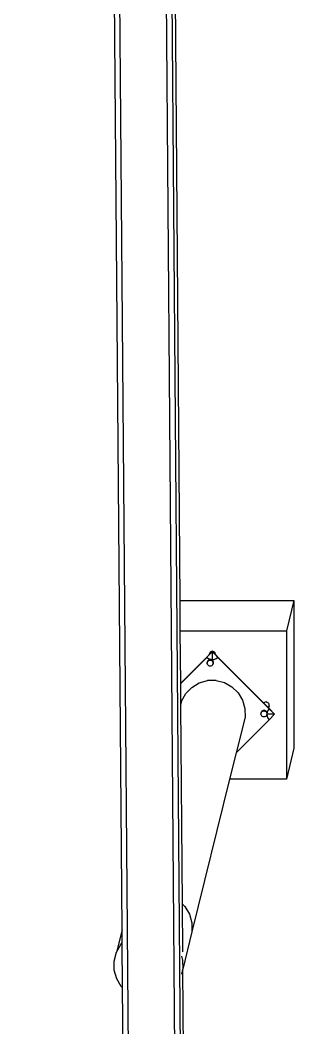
# Model space of a CAD drawing. Header units: inches. Extents: x -614 to 848, y -1045 to 1103.
# Drawn here: x -216.2 to -179, y -791.9 to -655.2 of the extents above; entities that cross this region are included whole.
import ezdxf

# ---------------------------------------------------------------- set-up
doc = ezdxf.new("R2010")
doc.units = ezdxf.units.IN
doc.header["$MEASUREMENT"] = 0

msp = doc.modelspace()

# ---------------------------------------------------------------- linework, layer by layer
for p, q in [((-199.44975, -1044.7934), (-216.20691, 1015.55191)), ((-193.21069, -1044.7934), (-209.44367, 1015.55191)), ((-192.48522, -1044.7934), (-208.65724, 1015.55191)), ((-195.71183, -582.75529), (-194.52764, -733.9488)), ((-202.34769, -778.6492), (-203.93123, -584.65378)), ((-194.52764, -733.9488), (-179.02544, -733.9488)), ((-194.52764, -733.9488), (-194.49542, -738.06204)), ((-179.02544, -733.9488), (-180.02875, -738.06204)), ((-179.02544, -733.9488), (-179.02544, -753.97657)), ((-194.49542, -738.06204), (-180.02875, -738.06204)), ((-194.49542, -738.06204), (-194.43936, -745.21894)), ((-180.02875, -738.06204), (-180.02875, -758.20205)), ((-190.5124, -741.29197), (-190.10607, -740.88565)), ((-190.50997, -741.31036), (-190.11326, -740.91365)), ((-190.46124, -741.04535), (-190.50305, -741.1463)), ((-190.39472, -740.95866), (-190.46124, -741.04535)), ((-190.30803, -740.89215), (-190.39472, -740.95866)), ((-190.20709, -740.85033), (-190.30803, -740.89215)), ((-190.09876, -740.83607), (-190.20709, -740.85033)), ((-190.10607, -740.88565), (-190.11326, -740.91365)), ((-190.11326, -740.91365), (-189.69091, -741.33599)), ((-190.11326, -740.91365), (-190.11326, -741.96419)), ((-190.11326, -740.91365), (-190.11326, -741.96419)), ((-190.11326, -740.91365), (-190.11326, -741.96419)), ((-190.10607, -740.88565), (-189.68682, -741.30491)), ((-189.99042, -740.85033), (-190.09876, -740.83607)), ((-189.88948, -740.89215), (-189.99042, -740.85033)), ((-189.80279, -740.95866), (-189.88948, -740.89215)), ((-189.73627, -741.04535), (-189.80279, -740.95866)), ((-189.69446, -741.1463), (-189.73627, -741.04535)), ((-194.43936, -745.21894), (-190.8529, -741.63247)), ((-194.4392, -745.23959), (-190.86011, -741.6605)), ((-190.8529, -741.63247), (-190.86011, -741.6605)), ((-190.86011, -741.6605), (-190.84112, -741.64151)), ((-190.86011, -741.6605), (-190.64136, -741.82835)), ((-190.8529, -741.63247), (-190.55022, -741.32979)), ((-190.8529, -741.63247), (-190.84112, -741.64151)), ((-190.84112, -741.64151), (-190.55742, -741.35781)), ((-190.79093, -742.26626), (-190.80521, -742.37476)), ((-190.80521, -742.37476), (-190.7957, -742.44274)), ((-190.7957, -742.44274), (-190.7819, -742.33793)), ((-190.7957, -742.44274), (-190.79093, -742.48325)), ((-190.78083, -742.27636), (-190.79511, -742.38486)), ((-190.78083, -742.27636), (-190.79511, -742.38486)), ((-190.78083, -742.27636), (-190.79511, -742.38486)), ((-190.79511, -742.38486), (-190.79159, -742.41156)), ((-190.79511, -742.38486), (-190.79159, -742.41156)), ((-190.79511, -742.38486), (-190.79159, -742.41156)), ((-190.74905, -742.16516), (-190.79093, -742.26626)), ((-190.76703, -742.28006), (-190.7819, -742.33793)), ((-190.7819, -742.33793), (-190.77127, -742.31226)), ((-190.73895, -742.17526), (-190.78083, -742.27636)), ((-190.73895, -742.17526), (-190.78083, -742.27636)), ((-190.73895, -742.17526), (-190.78083, -742.27636)), ((-190.77127, -742.31226), (-190.74145, -742.24027)), ((-190.77127, -742.31226), (-190.76703, -742.28006)), ((-190.76703, -742.28006), (-190.72658, -742.18241)), ((-190.68243, -742.07835), (-190.74905, -742.16516)), ((-190.74145, -742.24027), (-190.6771, -742.1564)), ((-190.67233, -742.08845), (-190.73895, -742.17526)), ((-190.67233, -742.08845), (-190.73895, -742.17526)), ((-190.67233, -742.08845), (-190.73895, -742.17526)), ((-190.72658, -742.18241), (-190.66223, -742.09855)), ((-190.59561, -742.01173), (-190.68243, -742.07835)), ((-190.6771, -742.1564), (-190.63595, -742.12483)), ((-190.66223, -742.09855), (-190.57837, -742.0342)), ((-190.66223, -742.09855), (-190.63595, -742.12483)), ((-190.64136, -741.82835), (-190.38662, -741.93386)), ((-190.63595, -742.12483), (-190.59323, -742.09205)), ((-190.49451, -741.96985), (-190.59561, -742.01173)), ((-190.59323, -742.09205), (-190.49557, -742.0516)), ((-190.57837, -742.0342), (-190.48072, -741.99375)), ((-190.55742, -741.35781), (-190.50997, -741.31036)), ((-190.55022, -741.32979), (-190.55742, -741.35781)), ((-190.50305, -741.1463), (-190.55022, -741.32979)), ((-190.55022, -741.32979), (-190.5124, -741.29197)), ((-190.50305, -741.1463), (-190.51731, -741.25463)), ((-190.51731, -741.25463), (-190.5124, -741.29197)), ((-190.5124, -741.29197), (-190.50997, -741.31036)), ((-190.49557, -742.0516), (-190.39076, -742.0378)), ((-190.38602, -741.95557), (-190.49451, -741.96985)), ((-190.48072, -741.99375), (-190.37592, -741.97995)), ((-190.39076, -742.0378), (-190.28596, -742.0516)), ((-190.38662, -741.93386), (-190.11326, -741.96985)), ((-190.27752, -741.96985), (-190.38602, -741.95557)), ((-190.37592, -741.97995), (-190.27112, -741.99375)), ((-190.28596, -742.0516), (-190.18829, -742.09205)), ((-190.17642, -742.01173), (-190.27752, -741.96985)), ((-190.27112, -741.99375), (-190.17347, -742.0342)), ((-190.18829, -742.09205), (-190.10443, -742.1564)), ((-190.08961, -742.07835), (-190.17642, -742.01173)), ((-190.17347, -742.0342), (-190.08961, -742.09855)), ((-190.11326, -741.96985), (-189.83989, -741.93386)), ((-190.10443, -742.1564), (-190.04007, -742.24027)), ((-190.02299, -742.16516), (-190.08961, -742.07835)), ((-190.08961, -742.09855), (-190.02526, -742.18241)), ((-190.01289, -742.17526), (-190.07951, -742.08845)), ((-190.01289, -742.17526), (-190.07951, -742.08845)), ((-190.01289, -742.17526), (-190.07951, -742.08845)), ((-190.04007, -742.24027), (-189.99962, -742.33793)), ((-190.02526, -742.18241), (-189.98481, -742.28006)), ((-189.98111, -742.26626), (-190.02299, -742.16516)), ((-189.97101, -742.27636), (-190.01289, -742.17526)), ((-189.97101, -742.27636), (-190.01289, -742.17526)), ((-189.97101, -742.27636), (-190.01289, -742.17526)), ((-189.99962, -742.33793), (-189.98582, -742.44274)), ((-189.98582, -742.44274), (-189.99584, -742.5188)), ((-189.98481, -742.28006), (-189.97101, -742.38486)), ((-189.97101, -742.38486), (-189.98481, -742.48966)), ((-189.96683, -742.37476), (-189.98111, -742.26626)), ((-189.98111, -742.48325), (-189.96683, -742.37476)), ((-189.95673, -742.38486), (-189.97101, -742.27636)), ((-189.95673, -742.38486), (-189.97101, -742.27636)), ((-189.95673, -742.38486), (-189.97101, -742.27636)), ((-189.97101, -742.49335), (-189.95673, -742.38486)), ((-189.97101, -742.49335), (-189.95673, -742.38486)), ((-189.97101, -742.49335), (-189.95673, -742.38486)), ((-189.83989, -741.93386), (-189.58516, -741.82835)), ((-189.6802, -741.25463), (-189.69446, -741.1463)), ((-189.69091, -741.33599), (-189.68682, -741.30491)), ((-189.69091, -741.33599), (-189.37916, -741.64775)), ((-189.68682, -741.30491), (-189.6802, -741.25463)), ((-189.68682, -741.30491), (-189.35925, -741.63247)), ((-189.58516, -741.82835), (-189.36641, -741.6605)), ((-189.37916, -741.64775), (-189.35925, -741.63247)), ((-189.37916, -741.64775), (-189.36641, -741.6605)), ((-189.35925, -741.63247), (-189.36641, -741.6605)), ((-189.36641, -741.6605), (-182.38975, -748.63716)), ((-189.35925, -741.63247), (-183.1253, -747.86642)), ((-190.79093, -742.48325), (-190.7901, -742.48524)), ((-190.7819, -742.54754), (-190.7901, -742.48524)), ((-190.74145, -742.6452), (-190.7819, -742.54754)), ((-190.6771, -742.72907), (-190.74145, -742.6452)), ((-190.59323, -742.79342), (-190.6771, -742.72907)), ((-190.49557, -742.83388), (-190.59323, -742.79342)), ((-190.39076, -742.84767), (-190.49557, -742.83388)), ((-190.28596, -742.83388), (-190.39076, -742.84767)), ((-190.18829, -742.79342), (-190.28596, -742.83388)), ((-190.10443, -742.72907), (-190.18829, -742.79342)), ((-190.04007, -742.6452), (-190.10443, -742.72907)), ((-189.99962, -742.54754), (-190.04007, -742.6452)), ((-190.02628, -742.61191), (-190.01289, -742.59445)), ((-190.02628, -742.61191), (-190.01289, -742.59445)), ((-190.02628, -742.61191), (-190.01289, -742.59445)), ((-190.01289, -742.59445), (-189.97219, -742.49619)), ((-190.01289, -742.59445), (-189.97219, -742.49619)), ((-190.01289, -742.59445), (-189.97219, -742.49619)), ((-189.98647, -742.49619), (-189.99962, -742.54754)), ((-189.99584, -742.5188), (-189.99962, -742.54754)), ((-189.99584, -742.5188), (-189.98647, -742.49619)), ((-189.98647, -742.49619), (-189.98481, -742.48966)), ((-189.98481, -742.48966), (-189.98111, -742.48325)), ((-189.97219, -742.49619), (-189.97101, -742.49335)), ((-189.97219, -742.49619), (-189.97101, -742.49335)), ((-189.97219, -742.49619), (-189.97101, -742.49335)), ((-192.8859, -745.72818), (-191.8799, -745.13057)), ((-191.8799, -745.13057), (-190.7535, -744.81369)), ((-189.58347, -744.79915), (-190.7535, -744.81369)), ((-189.58347, -744.79915), (-188.44954, -745.08793)), ((-188.44954, -745.08793), (-187.429, -745.66035)), ((-194.43936, -745.21894), (-194.4392, -745.23959)), ((-194.4392, -745.23959), (-194.41657, -748.12964)), ((-193.70296, -746.56579), (-192.8859, -745.72818)), ((-187.429, -745.66035), (-186.59138, -746.47741)), ((-186.59138, -746.47741), (-185.99377, -747.48341)), ((-194.27538, -747.58634), (-194.41657, -748.12964)), ((-194.27538, -747.58634), (-193.70296, -746.56579)), ((-185.99377, -747.48341), (-185.6769, -748.60981)), ((-183.10202, -747.83608), (-183.1253, -747.86642)), ((-183.1253, -747.86642), (-182.47028, -748.52145)), ((-183.01534, -747.76957), (-183.10202, -747.83608)), ((-182.91439, -747.72775), (-183.01534, -747.76957)), ((-182.80606, -747.71349), (-182.91439, -747.72775)), ((-182.80606, -747.71349), (-182.69773, -747.72775)), ((-182.59678, -747.76957), (-182.69773, -747.72775)), ((-182.59678, -747.76957), (-182.51009, -747.83608)), ((-182.44358, -747.92277), (-182.51009, -747.83608)), ((-194.41657, -748.12964), (-194.20535, -775.09639)), ((-185.6769, -748.60981), (-185.66236, -749.77984)), ((-183.49141, -749.33109), (-183.47761, -749.22628)), ((-183.47711, -749.16418), (-183.49139, -749.27267)), ((-183.47711, -749.16418), (-183.49139, -749.27267)), ((-183.47711, -749.16418), (-183.49139, -749.27267)), ((-183.49139, -749.27267), (-183.48756, -749.3018)), ((-183.49139, -749.27267), (-183.48756, -749.3018)), ((-183.49139, -749.27267), (-183.48756, -749.3018)), ((-183.46331, -749.16788), (-183.47761, -749.22628)), ((-183.47761, -749.22628), (-183.46792, -749.20287)), ((-183.43523, -749.06308), (-183.47711, -749.16418)), ((-183.43523, -749.06308), (-183.47711, -749.16418)), ((-183.43523, -749.06308), (-183.47711, -749.16418)), ((-183.46792, -749.20287), (-183.43716, -749.12862)), ((-183.46792, -749.20287), (-183.46331, -749.16788)), ((-183.46331, -749.16788), (-183.42286, -749.07022)), ((-183.43716, -749.12862), (-183.37281, -749.04475)), ((-183.36861, -748.97626), (-183.43523, -749.06308)), ((-183.36861, -748.97626), (-183.43523, -749.06308)), ((-183.36861, -748.97626), (-183.43523, -749.06308)), ((-183.42286, -749.07022), (-183.35851, -748.98636)), ((-183.2919, -748.89954), (-183.37871, -748.96616)), ((-183.37871, -748.96616), (-183.35851, -748.98636)), ((-183.37281, -749.04475), (-183.33168, -749.01319)), ((-183.35851, -748.98636), (-183.27466, -748.92201)), ((-183.35851, -748.98636), (-183.33168, -749.01319)), ((-183.33168, -749.01319), (-183.28894, -748.9804)), ((-183.1908, -748.85767), (-183.2919, -748.89954)), ((-183.28894, -748.9804), (-183.19128, -748.93995)), ((-183.27466, -748.92201), (-183.177, -748.88156)), ((-183.19128, -748.93995), (-183.08647, -748.92615)), ((-183.0823, -748.84338), (-183.1908, -748.85767)), ((-183.177, -748.88156), (-183.0722, -748.86777)), ((-183.08647, -748.92615), (-182.98167, -748.93995)), ((-182.97381, -748.85767), (-183.0823, -748.84338)), ((-183.0722, -748.86777), (-182.9674, -748.88156)), ((-182.98167, -748.93995), (-182.88401, -748.9804)), ((-182.87271, -748.89954), (-182.97381, -748.85767)), ((-182.9674, -748.88156), (-182.86975, -748.92201)), ((-182.88401, -748.9804), (-182.80014, -749.04475)), ((-182.87271, -748.89954), (-182.78589, -748.96616)), ((-182.86975, -748.92201), (-182.78589, -748.98636)), ((-182.80014, -749.04475), (-182.73579, -749.12862)), ((-182.71927, -749.05298), (-182.78589, -748.96616)), ((-182.78589, -748.98636), (-182.72154, -749.07022)), ((-182.70917, -749.06308), (-182.77579, -748.97626)), ((-182.70917, -749.06308), (-182.77579, -748.97626)), ((-182.70917, -749.06308), (-182.77579, -748.97626)), ((-182.73579, -749.12862), (-182.69533, -749.22628)), ((-182.72154, -749.07022), (-182.68109, -749.16788)), ((-182.6774, -749.15408), (-182.71927, -749.05298)), ((-182.6673, -749.16418), (-182.70917, -749.06308)), ((-182.6673, -749.16418), (-182.70917, -749.06308)), ((-182.6673, -749.16418), (-182.70917, -749.06308)), ((-182.69533, -749.22628), (-182.68684, -749.29084)), ((-182.67587, -749.20755), (-182.68684, -749.29084)), ((-182.68109, -749.16788), (-182.67587, -749.20755)), ((-182.6673, -749.27267), (-182.68109, -749.37747)), ((-182.67311, -749.18661), (-182.6774, -749.15408)), ((-182.6774, -749.37107), (-182.66311, -749.26257)), ((-182.67311, -749.18661), (-182.67587, -749.20755)), ((-182.67587, -749.20755), (-182.6673, -749.27267)), ((-182.66311, -749.11064), (-182.67311, -749.18661)), ((-182.66311, -749.26257), (-182.67311, -749.18661)), ((-182.65301, -749.27267), (-182.6673, -749.16418)), ((-182.65301, -749.27267), (-182.6673, -749.16418)), ((-182.65301, -749.27267), (-182.6673, -749.16418)), ((-182.6673, -749.38117), (-182.65301, -749.27267)), ((-182.6673, -749.38117), (-182.65301, -749.27267)), ((-182.6673, -749.38117), (-182.65301, -749.27267)), ((-182.5576, -748.85591), (-182.66311, -749.11064)), ((-182.38975, -748.63716), (-182.5576, -748.85591)), ((-182.49581, -748.4094), (-182.44358, -748.34133)), ((-182.40176, -748.24038), (-182.47028, -748.52145)), ((-182.47028, -748.52145), (-182.38286, -748.60887)), ((-182.40176, -748.02372), (-182.44358, -747.92277)), ((-182.44358, -748.34133), (-182.40176, -748.24038)), ((-182.3875, -748.13205), (-182.40176, -748.02372)), ((-182.40176, -748.24038), (-182.3875, -748.13205)), ((-182.38286, -748.60887), (-182.38975, -748.63716)), ((-182.38975, -748.63716), (-181.6429, -749.38401)), ((-182.38286, -748.60887), (-181.63603, -749.35569)), ((-185.66236, -749.77984), (-186.85496, -754.59608)), ((-182.38975, -750.13086), (-186.85496, -754.59608)), ((-183.47761, -749.43589), (-183.49141, -749.33109)), ((-183.43716, -749.53356), (-183.47761, -749.43589)), ((-183.37281, -749.61742), (-183.43716, -749.53356)), ((-183.28894, -749.68177), (-183.37281, -749.61742)), ((-183.19128, -749.72223), (-183.28894, -749.68177)), ((-183.08647, -749.73602), (-183.19128, -749.72223)), ((-182.98167, -749.72223), (-183.08647, -749.73602)), ((-182.88401, -749.68177), (-182.98167, -749.72223)), ((-182.80014, -749.61742), (-182.88401, -749.68177)), ((-182.73579, -749.53356), (-182.80014, -749.61742)), ((-182.69533, -749.43589), (-182.73579, -749.53356)), ((-182.72084, -749.49748), (-182.70917, -749.48227)), ((-182.72084, -749.49748), (-182.70917, -749.48227)), ((-182.72084, -749.49748), (-182.70917, -749.48227)), ((-182.70917, -749.48227), (-182.66847, -749.38401)), ((-182.70917, -749.48227), (-182.66847, -749.38401)), ((-182.70917, -749.48227), (-182.66847, -749.38401)), ((-182.69335, -749.42773), (-182.69533, -749.43589)), ((-182.69118, -749.40435), (-182.6938, -749.42426)), ((-182.6938, -749.42426), (-182.69335, -749.42773)), ((-182.68276, -749.38401), (-182.69335, -749.42773)), ((-182.69335, -749.42773), (-182.66311, -749.65737)), ((-182.68154, -749.33109), (-182.69118, -749.40435)), ((-182.68276, -749.38401), (-182.69118, -749.40435)), ((-182.68276, -749.38401), (-182.6885, -749.38401)), ((-182.68276, -749.38401), (-182.6885, -749.38401)), ((-182.68276, -749.38401), (-182.6885, -749.38401)), ((-182.68684, -749.29084), (-182.68154, -749.33109)), ((-182.68109, -749.37747), (-182.68276, -749.38401)), ((-182.66847, -749.38401), (-182.68276, -749.38401)), ((-182.66847, -749.38401), (-182.68276, -749.38401)), ((-182.66847, -749.38401), (-182.68276, -749.38401)), ((-182.68109, -749.37747), (-182.6774, -749.37107)), ((-182.66847, -749.38401), (-182.6673, -749.38117)), ((-182.66847, -749.38401), (-182.6673, -749.38117)), ((-182.66847, -749.38401), (-182.6673, -749.38117)), ((-181.6429, -749.38401), (-182.66847, -749.38401)), ((-181.6429, -749.38401), (-182.66847, -749.38401)), ((-181.6429, -749.38401), (-182.66847, -749.38401)), ((-182.66311, -749.65737), (-182.5576, -749.91211)), ((-182.5576, -749.91211), (-182.38975, -750.13086)), ((-181.6429, -749.38401), (-182.38975, -750.13086)), ((-181.63603, -749.35569), (-181.6429, -749.38401)), ((-186.85496, -754.59608), (-187.74789, -758.20205)), ((-179.02544, -753.97657), (-180.02875, -758.20205)), ((-187.74789, -758.20205), (-192.87019, -778.88801)), ((-180.02875, -758.20205), (-187.74789, -758.20205)), ((-194.20535, -775.09639), (-193.83528, -775.45737)), ((-194.20535, -775.09639), (-194.15419, -781.62881)), ((-193.83528, -775.45737), (-193.21447, -776.50243)), ((-193.21447, -776.50243), (-192.8853, -777.67256)), ((-192.8853, -777.67256), (-192.87019, -778.88801)), ((-202.34769, -778.6492), (-203.13397, -781.67485)), ((-202.33339, -780.40063), (-202.34769, -778.6492)), ((-192.87019, -778.88801), (-194.12821, -783.96837)), ((-203.13397, -781.67485), (-202.53544, -780.60777)), ((-202.53544, -780.60777), (-202.33339, -780.40063)), ((-202.28369, -786.4899), (-202.33339, -780.40063)), ((-203.43591, -782.86048), (-203.13397, -781.67485)), ((-203.42071, -784.08386), (-203.43591, -782.86048)), ((-194.29638, -782.20123), (-194.14341, -782.74499)), ((-194.14341, -782.74499), (-194.12821, -783.96837)), ((-203.08939, -785.26162), (-203.42071, -784.08386)), ((-194.13564, -783.99756), (-194.29638, -784.62872)), ((-194.12821, -783.96837), (-194.13564, -783.99756)), ((-194.13564, -783.99756), (-192.99385, -929.77587)), ((-202.46453, -786.3135), (-203.08939, -785.26162)), ((-202.28369, -786.4899), (-202.46453, -786.3135)), ((-200.82344, -965.3808), (-202.28369, -786.4899))]:
    msp.add_line(p, q)

doc.saveas('drawing.dxf')
